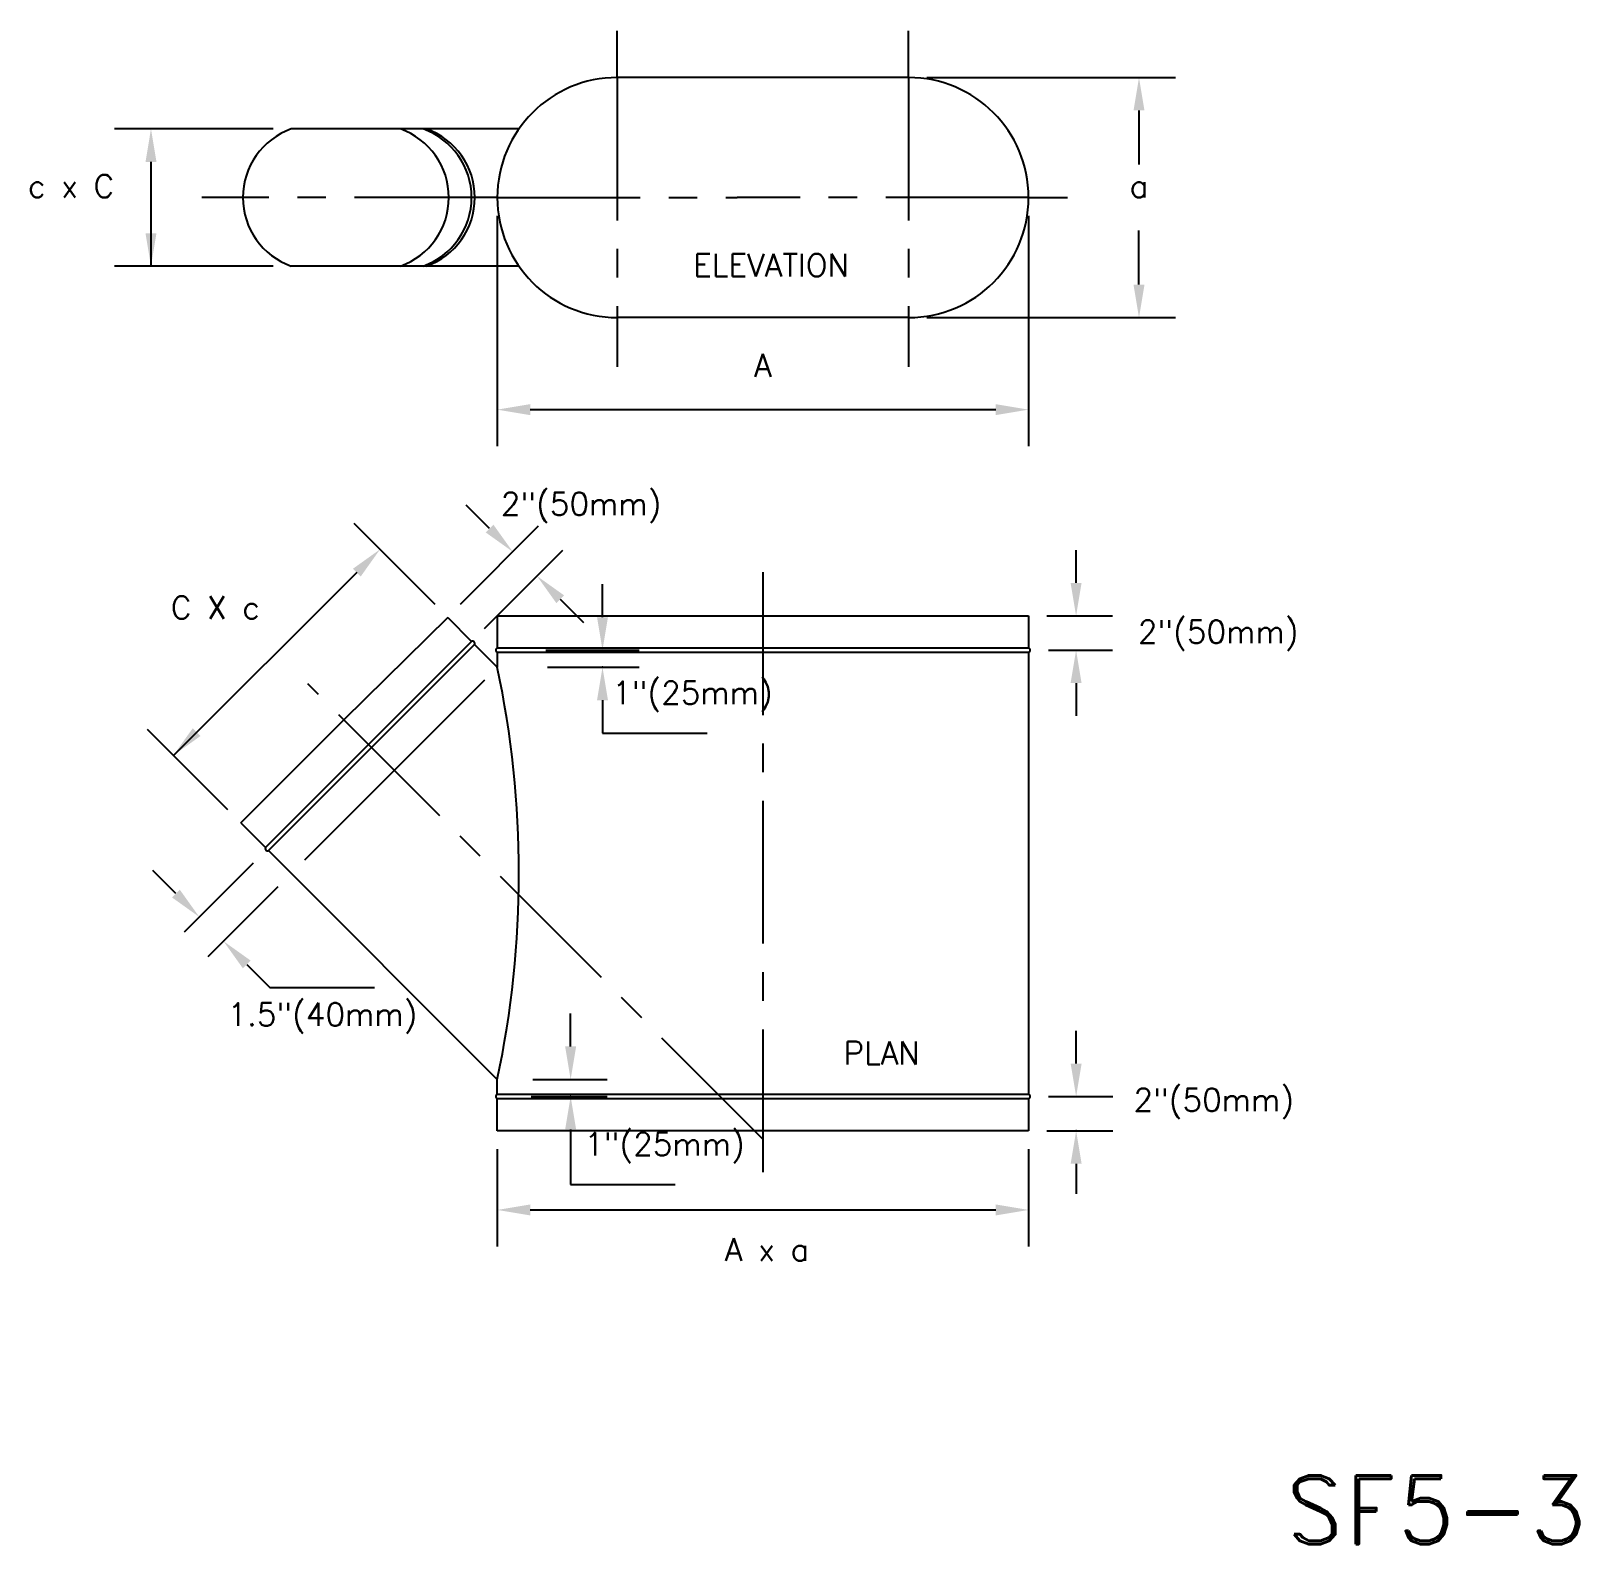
# Model space of a CAD drawing. Extents: x 47.2 to 114.9, y -25 to 41.2.
import ezdxf
from ezdxf.enums import TextEntityAlignment as Align

# ---------------------------------------------------------------- set-up
doc = ezdxf.new("R2010")
doc.units = 0
doc.header["$LTSCALE"] = 5
doc.header["$MEASUREMENT"] = 0
doc.linetypes.add('CENTER', pattern=[2, 1.25, -0.25, 0.25, -0.25])
doc.layers.get('0').update_dxf_attribs({"linetype": 'CONTINUOUS'})
doc.layers.get('DEFPOINTS').update_dxf_attribs({"linetype": 'CONTINUOUS'})
for name, color, linetype in [('1', 3, 'CENTER'), ('DIM', 7, 'CONTINUOUS'), ('TITLE', 7, 'CONTINUOUS')]:
    doc.layers.add(name, color=color, linetype=linetype)
doc.styles.add('ROMAND', font='romand')
doc.styles.add('ROMANS', font='ROMANS.shx', dxfattribs={"height": 1})
doc.dimstyles.get("Standard").update_dxf_attribs({"dimtxt": 0.18, "dimasz": 0.18, "dimexe": 0.18, "dimexo": 0.0625, "dimgap": 0.09, "dimtad": 0, "dimtih": 1, "dimtoh": 1, "dimdec": 4, "dimzin": 0, "dimtxsty": 'STANDARD', "dimcen": 0.09, "dimazin": 3, "dimtfac": 1, "dimtdec": 4, "dimtofl": 0, "dimtmove": 0, "dimatfit": 3, "dimtolj": 1, "dimtzin": 0})

# ---------------------------------------------------------------- blocks, each defined once
blk = doc.blocks.new('*D0')
at = {"color": 0, "linetype": 'BYBLOCK'}
for p, q in [((67.567, -7.673), (67.567, -11.934)), ((90.817, -7.673), (90.817, -11.934)), ((69.007, -10.334), (89.377, -10.334))]:
    blk.add_line(p, q, dxfattribs=at)
for points in [[(69.007, -10.094), (69.007, -10.574), (67.567, -10.334)], [(89.377, -10.094), (89.377, -10.574), (90.817, -10.334)]]:
    blk.add_solid(points, dxfattribs=at)
at = {"layer": 'DEFPOINTS', "color": 0, "linetype": 'BYBLOCK'}
for p in [(67.567, -6.873), (90.817, -6.873), (90.817, -10.334)]:
    blk.add_point(p, dxfattribs=at)
blk = doc.blocks.new('*D2')
at = {"color": 0, "linetype": 'BYBLOCK'}
for p, q in [((86.367, 39.21), (97.249, 39.21)), ((95.649, 37.77), (95.649, 35.4)), ((95.649, 30.15), (95.649, 32.52)), ((86.367, 28.71), (97.249, 28.71))]:
    blk.add_line(p, q, dxfattribs=at)
for points in [[(95.409, 37.77), (95.889, 37.77), (95.649, 39.21)], [(95.409, 30.15), (95.889, 30.15), (95.649, 28.71)]]:
    blk.add_solid(points, dxfattribs=at)
at = {"layer": 'DEFPOINTS', "color": 0, "linetype": 'BYBLOCK'}
for p in [(85.567, 39.21), (85.567, 28.71), (95.649, 28.71)]:
    blk.add_point(p, dxfattribs=at)
at = {"color": 0, "linetype": 'BYBLOCK', "style": 'ROMANS'}
blk.add_text('a', height=1, dxfattribs=at).set_placement((95.649, 33.96), align=Align.CENTER)
blk = doc.blocks.new('*D1')
at = {"color": 0, "linetype": 'BYBLOCK'}
for p, q in [((67.567, 33.16), (67.567, 23.08)), ((90.817, 33.16), (90.817, 23.08)), ((69.007, 24.68), (89.377, 24.68))]:
    blk.add_line(p, q, dxfattribs=at)
for points in [[(69.007, 24.92), (69.007, 24.44), (67.567, 24.68)], [(89.377, 24.92), (89.377, 24.44), (90.817, 24.68)]]:
    blk.add_solid(points, dxfattribs=at)
at = {"layer": 'DEFPOINTS', "color": 0, "linetype": 'BYBLOCK'}
for p in [(67.567, 33.96), (90.817, 33.96), (90.817, 24.68)]:
    blk.add_point(p, dxfattribs=at)
at = {"color": 0, "linetype": 'BYBLOCK', "style": 'ROMANS'}
blk.add_text('A', height=1, dxfattribs=at).set_placement((79.192, 26.12), align=Align.CENTER)
blk = doc.blocks.new('*D4')
at = {"layer": 'DEFPOINTS', "color": 0}
for p in [(90.817, 15.658), (92.896, 15.658), (90.888, 14.158)]:
    blk.add_point(p, dxfattribs=at)
at = {"layer": 'DIM', "color": 0}
for p, q in [((92.896, 17.098), (92.896, 18.538)), ((91.617, 15.658), (94.496, 15.658)), ((91.688, 14.158), (94.496, 14.158)), ((92.896, 12.718), (92.896, 11.278))]:
    blk.add_line(p, q, dxfattribs=at)
for points in [[(92.656, 17.098), (93.136, 17.098), (92.896, 15.658)], [(92.656, 12.718), (93.136, 12.718), (92.896, 14.158)]]:
    blk.add_solid(points, dxfattribs=at)
at = {"layer": 'DIM', "color": 0, "insert": (99.118, 14.796), "char_height": 1, "attachment_point": 5, "style": 'ROMANS'}
blk.add_mtext('\\A1;2"(50mm)', dxfattribs=at)
blk = doc.blocks.new('*D3')
at = {"layer": 'DEFPOINTS', "color": 0}
for p in [(68.244, 18.46), (65.388, 15.605), (66.44, 14.535)]:
    blk.add_point(p, dxfattribs=at)
at = {"layer": 'DIM', "color": 0}
for p, q in [((67.225, 19.478), (66.207, 20.496)), ((65.954, 16.17), (69.375, 19.591)), ((67.006, 15.101), (70.436, 18.531)), ((70.322, 16.381), (71.341, 15.363))]:
    blk.add_line(p, q, dxfattribs=at)
for points in [[(67.395, 19.648), (67.056, 19.309), (68.244, 18.46)], [(70.492, 16.551), (70.153, 16.211), (69.304, 17.399)]]:
    blk.add_solid(points, dxfattribs=at)
at = {"layer": 'DIM', "color": 0, "insert": (71.237, 20.393), "char_height": 1, "attachment_point": 5, "style": 'ROMANS'}
blk.add_mtext('\\A1;2"(50mm)', dxfattribs=at)

msp = doc.modelspace()

# ---------------------------------------------------------------- linework, layer by layer
for p, q in [((85.56726, 39.21026), (72.81726, 39.21026)), ((63.32462, 36.96026), (58.55165, 36.96026)), ((68.50884, 36.96026), (63.32462, 36.96026)), ((63.32462, 30.96026), (58.55165, 30.96026)), ((68.50884, 30.96026), (63.32462, 30.96026)), ((85.56726, 28.71026), (72.81726, 28.71026)), ((65.40411, 15.58839), (60.85163, 11.10847)), ((65.40411, 15.58839), (66.44031, 14.5354)), ((67.56726, 15.65845), (90.81726, 15.65845)), ((67.56726, 15.65845), (67.56726, 14.2522)), ((90.81726, 15.65845), (90.81726, 14.2522)), ((66.44031, 14.5354), (57.4247, 5.51979)), ((57.4247, 5.51979), (66.44031, 14.5354)), ((66.57289, 14.40282), (57.55728, 5.38721)), ((67.56726, 13.40845), (66.57289, 14.40282)), ((67.56726, 14.2522), (90.81726, 14.2522)), ((67.56726, 14.0647), (90.81726, 14.0647)), ((67.56726, 14.0647), (67.56726, 13.40845)), ((90.81726, 14.0647), (90.81726, -5.27902)), ((56.34382, 6.60067), (60.85163, 11.10847)), ((56.34382, 6.60067), (57.4247, 5.51979)), ((57.55728, 5.38721), (67.56726, -4.62277)), ((67.56726, -5.27902), (67.56726, -4.62277)), ((90.81726, -5.27902), (67.56726, -5.27902)), ((67.56726, -6.87277), (67.56726, -5.46652)), ((90.81726, -5.46652), (67.56726, -5.46652)), ((90.81726, -5.46652), (90.81726, -6.87277)), ((90.81726, -6.87277), (67.56726, -6.87277))]:
    msp.add_line(p, q)
for centre, radius, start, end in [((72.81726, 33.96026), 5.25, 90, 270), ((85.56726, 33.96026), 5.25, 270, 90), ((59.61231, 33.96026), 3.18198, 109.4712206, 250.5287794), ((62.26396, 33.96026), 3.18198, 289.4712206, 70.5287794), ((63.25833, 33.96026), 3.18198, 289.4712206, 70.5287794), ((63.40292, 33.96026), 3.18198, 289.4712206, 70.5287794), ((66.48727, 14.44978), 0.09766, 331.2602047, 118.7397953), ((67.5946, 14.15845), 0.09766, 106.2602047, 253.7397953), ((90.78992, 14.15845), 0.09766, 286.2602047, 73.7397953), ((24.8758, 4.39284), 43.63304, 348.0754458, 11.9245542), ((57.51032, 5.47284), 0.09766, 151.2602047, 298.7397953), ((67.5946, -5.37277), 0.09766, 106.2602047, 253.7397953), ((90.78992, -5.37277), 0.09766, 286.2602047, 73.7397953)]:
    msp.add_arc(centre, radius, start, end)
at = {"layer": '1'}
for p, q in [((72.81726, 39.21026), (72.81726, 41.24735)), ((85.56726, 39.21026), (85.56726, 41.24735)), ((72.81726, 39.21026), (72.81726, 28.71026)), ((85.56726, 39.21026), (85.56726, 28.71026)), ((56.43033, 33.96026), (54.63541, 33.96026)), ((67.56726, 33.96026), (56.43033, 33.96026)), ((67.56726, 33.96026), (78.06726, 33.96026)), ((80.31726, 33.96026), (78.06726, 33.96026)), ((90.81726, 33.96026), (80.31726, 33.96026)), ((90.81726, 33.96026), (92.51812, 33.96026)), ((72.81726, 28.71026), (72.81726, 26.55856)), ((85.56726, 28.71026), (85.56726, 26.55856)), ((79.19226, 17.56634), (79.19226, -9.15206)), ((79.19226, -7.23216), (59.28085, 12.67925))]:
    msp.add_line(p, q, dxfattribs=at)
at = {"layer": 'DEFPOINTS', "color": 0, "linetype": 'BYBLOCK'}
for p in [(58.55165, 36.96026), (58.55165, 30.96026), (63.39229, 13.60864), (67.49695, 14.15845), (67.56726, 13.40845), (58.33113, 8.58798), (55.83371, 7.11078), (57.44127, 5.40378), (67.56726, -4.62277), (67.49695, -5.37277), (90.88757, -5.37277), (90.88757, -5.37277), (90.81726, -6.87277), (90.81726, -6.87277)]:
    msp.add_point(p, dxfattribs=at)
at = {"layer": 'DIM', "linetype": 'BYBLOCK'}
for p, q in [((57.75165, 36.96026), (50.80945, 36.96026)), ((57.75165, 30.96026), (50.80945, 30.96026)), ((64.84301, 16.15858), (61.30371, 19.69788)), ((72.16978, 15.59845), (72.16978, 17.03845)), ((69.6911, 14.15845), (73.76978, 14.15845)), ((69.76142, 13.40845), (73.76978, 13.40845)), ((67.00157, 12.84277), (59.12333, 4.96452)), ((72.16978, 11.96845), (72.16978, 10.52845)), ((55.77814, 7.16635), (52.25909, 10.6854)), ((72.16978, 10.52845), (76.74692, 10.52845)), ((56.87558, 4.8381), (53.85916, 1.82168)), ((53.50423, 3.50322), (52.486, 4.52145)), ((54.90809, 0.74928), (57.97997, 3.82116)), ((56.60136, 0.40609), (57.6196, -0.61215)), ((62.19674, -0.61215), (57.6196, -0.61215)), ((70.77562, -3.18277), (70.77562, -1.74277)), ((92.89722, -3.93277), (92.89722, -2.49277)), ((92.89804, -3.93277), (92.89804, -2.49277)), ((69.11752, -4.62277), (72.37562, -4.62277)), ((69.04721, -5.37277), (72.37562, -5.37277)), ((91.68757, -5.37277), (92.89804, -5.37277)), ((91.68757, -5.37277), (94.49722, -5.37277)), ((70.77562, -6.81277), (70.77562, -9.22127)), ((91.61726, -6.87277), (94.49722, -6.87277)), ((92.89722, -8.31277), (92.89722, -9.62935)), ((70.77562, -9.22127), (75.35276, -9.22127))]:
    msp.add_line(p, q, dxfattribs=at)
at = {"layer": 'DIM'}
for p, q in [((52.40945, 35.52026), (52.40945, 30.96026)), ((61.41685, 17.54827), (53.39046, 9.55403))]:
    msp.add_line(p, q, dxfattribs=at)
at = {"layer": 'DIM', "linetype": 'BYBLOCK'}
for p in [(72.16978, 13.40845), (70.77562, -5.37277), (92.89722, -6.87277), (92.89804, -6.87277)]:
    msp.add_point(p, dxfattribs=at)
at = {"layer": 'DIM'}
for points in [[(52.16945, 35.52026), (52.64945, 35.52026), (52.40945, 36.96026)], [(52.64945, 32.40026), (52.16945, 32.40026), (52.40945, 30.96026)], [(61.24714, 17.71798), (61.58655, 17.37857), (62.43508, 18.56651)], [(54.5784, 10.40256), (54.23899, 10.74197), (53.39046, 9.55403)]]:
    msp.add_solid(points, dxfattribs=at)
at = {"layer": 'DIM', "linetype": 'BYBLOCK'}
for points in [[(71.92978, 15.59845), (72.40978, 15.59845), (72.16978, 14.15845)], [(71.92978, 11.96845), (72.40978, 11.96845), (72.16978, 13.40845)], [(53.67394, 3.67292), (53.33453, 3.33351), (54.52247, 2.48498)], [(56.77107, 0.57579), (56.43166, 0.23638), (55.58313, 1.42432)], [(70.53562, -3.18277), (71.01562, -3.18277), (70.77562, -4.62277)], [(92.65722, -3.93277), (93.13722, -3.93277), (92.89722, -5.37277)], [(92.65804, -3.93277), (93.13804, -3.93277), (92.89804, -5.37277)], [(70.53562, -6.81277), (71.01562, -6.81277), (70.77562, -5.37277)], [(92.65722, -8.31277), (93.13722, -8.31277), (92.89722, -6.87277)]]:
    msp.add_solid(points, dxfattribs=at)

# ---------------------------------------------------------------- texts
at = {"layer": 'DIM', "linetype": 'BYBLOCK', "style": 'ROMANS'}
for s, p in [('c x C', (48.91416, 33.96026)), ('C X c', (55.23101, 15.52109)), ('1"(25mm)', (76.10862, 11.79649)), ('2"(50mm)', (98.92521, -6.01896)), ('1"(25mm)', (74.8865, -7.95323))]:
    msp.add_text(s, height=1, dxfattribs=at).set_placement(p, align=Align.CENTER)
at = {"layer": 'DIM', "style": 'ROMANS'}
for s, p in [('ELEVATION', (76.14292, 30.49917)), ('PLAN', (82.71813, -3.96639))]:
    msp.add_text(s, height=1, dxfattribs=at).set_placement(p)
at = {"layer": 'DIM', "linetype": 'BYBLOCK', "style": 'ROMANS'}
msp.add_text('1.5"(40mm)', height=1, dxfattribs=at).set_placement((59.91585, -1.84915), align=Align.MIDDLE)
at = {"layer": 'DIM', "style": 'ROMANS'}
msp.add_text('A x a', height=1, dxfattribs=at).set_placement((81.21648, -12.56671), align=Align.RIGHT)
at = {"layer": 'TITLE', "style": 'ROMAND'}
msp.add_text('SF5-3', height=3, dxfattribs=at).set_placement((102.04981, -24.95118))

# ---------------------------------------------------------------- dimensions: what is measured, and where the dimension line sits
at = {"layer": 'DIM'}
for base, p1, p2, angle, text, picture, middle in [((95.64913, 28.71026), (85.56726, 39.21026), (85.56726, 28.71026), 90, 'a', '*D2', (95.64913, 33.96026)), ((90.81726, -10.33392), (67.56726, -6.87277), (90.81726, -6.87277), 180, '  ', '*D0', (79.19226, -8.89392))]:
    dim = msp.add_linear_dim(base=base, p1=p1, p2=p2, angle=angle, text=text, dimstyle='Standard', dxfattribs=at)
    dim.commit()
    dim.dimension.update_dxf_attribs({"geometry": picture, "text_midpoint": middle})
dim = msp.add_linear_dim(base=(90.81726, 24.67954), p1=(67.56726, 33.96026), p2=(90.81726, 33.96026), text='A', dimstyle='Standard', dxfattribs=at)
dim.commit()
dim.dimension.update_dxf_attribs({"geometry": '*D1', "text_midpoint": (79.19226, 26.11954)})
dim = msp.add_linear_dim(base=(68.24364, 18.45999), p1=(66.44031, 14.5354), p2=(65.3882, 15.60455), angle=135, text='2"(50mm)', dimstyle='STANDARD', override={"dimscale": 8, "dimexe": 0.2, "dimexo": 0.1, "dimtad": 1, "dimtxsty": 'ROMANS', "dimtmove": 2}, dxfattribs=at)
dim.commit()
dim.dimension.update_dxf_attribs({"geometry": '*D3', "text_midpoint": (71.23738, 20.3931)})
dim = msp.add_linear_dim(base=(92.89649, 15.65845), p1=(90.88757, 14.15845), p2=(90.81726, 15.65845), angle=90, text='2"(50mm)', dimstyle='STANDARD', override={"dimscale": 8, "dimexe": 0.2, "dimexo": 0.1, "dimtad": 1, "dimtxsty": 'ROMANS', "dimtmove": 2}, dxfattribs=at)
dim.commit()
dim.dimension.update_dxf_attribs({"geometry": '*D4', "text_midpoint": (99.11796, 14.79631), "dimtype": 160})

doc.saveas('drawing.dxf')
